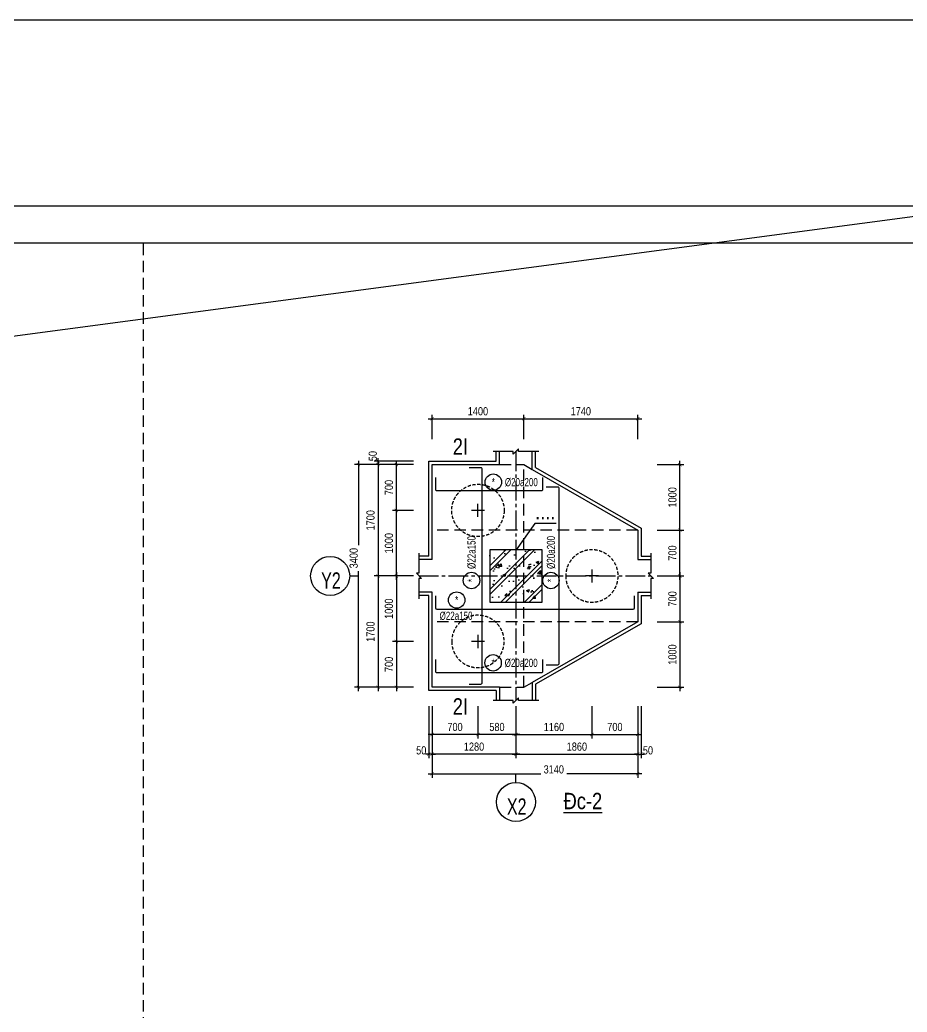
# Model space of a CAD drawing. Extents: x 71 to 2424299, y -14 to 1061502.
# Drawn here: x 1246247 to 1253018, y 495226 to 502800 of the extents above; entities that cross this region are included whole.
import ezdxf
from ezdxf.enums import TextEntityAlignment as Align

# ---------------------------------------------------------------- set-up
doc = ezdxf.new("R2010")
doc.units = 0
doc.header["$LTSCALE"] = 1000
doc.header["$MEASUREMENT"] = 0
doc.header["$PDMODE"] = 3
doc.linetypes.add('CENTER2', pattern=[1.125, 0.75, -0.125, 0.125, -0.125])
doc.linetypes.add('HIDDEN', pattern=[0.375, 0.25, -0.125])
doc.layers.get('0').update_dxf_attribs({"linetype": 'CONTINUOUS'})
doc.layers.get('Defpoints').update_dxf_attribs({"linetype": 'CONTINUOUS'})
for name, color, linetype in [('CDC.01.AXIS', 160, 'CENTER2'), ('CDC.02.DIM', 1, 'CONTINUOUS'), ('CDC.03.BORDER', 3, 'CONTINUOUS'), ('CDC.04.HIDDEN', 8, 'HIDDEN'), ('CDC.05.STEEL', 4, 'CONTINUOUS'), ('CDC.06.TEXT', 2, 'CONTINUOUS'), ('CDC.09.COLUMN', 4, 'CONTINUOUS'), ('CDC.10.HATCH', 9, 'CONTINUOUS'), ('CDC.11.NOTE', 8, 'CONTINUOUS'), ('CDC.12.PILE', 7, 'CONTINUOUS'), ('CDC.14.STEELNUM', 9, 'CONTINUOUS'), ('KCS_CHI', 1, 'CONTINUOUS')]:
    doc.layers.add(name, color=color, linetype=linetype)
doc.styles.add('ARIAL', font='arial.ttf', dxfattribs={"width": 0.8})
doc.dimstyles.new('50', dxfattribs={"dimscale": 25, "dimtxt": 2.5, "dimasz": 1, "dimexe": 1.2, "dimexo": 0, "dimgap": 1, "dimtad": 1, "dimdec": 0, "dimlfac": 2, "dimdsep": 46, "dimtxsty": 'ARIAL', "dimblk": 'ARCHTICK', "dimcen": 1, "dimdle": 1.2, "dimclrd": 1, "dimclre": 1, "dimclrt": 2, "dimadec": 0, "dimazin": 0, "dimtfac": 0.00072, "dimtdec": 0, "dimtix": 1, "dimtmove": 2, "dimatfit": 3, "dimfxl": 1, "dimtolj": 1, "dimarcsym": 0})

# ---------------------------------------------------------------- blocks, each defined once
blk = doc.blocks.new('_ArchTick')
at = {"color": 0, "linetype": 'ByBlock', "const_width": 0.15}
blk.add_lwpolyline([(-0.5, -0.5), (0.5, 0.5)], dxfattribs=at)
blk = doc.blocks.new('*D1491')
at = {"layer": 'CDC.02.DIM', "color": 1, "lineweight": -2, "transparency": 16777216}
for p, q in [((1249392.7, 497560), (1249392.7, 497165)), ((1250032.7, 497560), (1250032.7, 497165)), ((1250062.7, 497195), (1249362.7, 497195))]:
    blk.add_line(p, q, dxfattribs=at)
at = {"layer": 'Defpoints', "color": 0, "transparency": 16777216}
for p in [(1249392.7, 497560), (1250032.7, 497560), (1249392.7, 497195)]:
    blk.add_point(p, dxfattribs=at)
at = {"layer": 'CDC.02.DIM', "color": 1, "lineweight": -2, "transparency": 16777216, "xscale": 25, "yscale": 25, "zscale": 25, "rotation": 180}
blk.add_blockref('_ArchTick', (1249392.7, 497195), dxfattribs=at)
at = {"layer": 'CDC.02.DIM', "color": 1, "lineweight": -2, "transparency": 16777216, "xscale": 25, "yscale": 25, "zscale": 25}
blk.add_blockref('_ArchTick', (1250032.7, 497195), dxfattribs=at)
at = {"layer": 'CDC.02.DIM', "color": 2, "transparency": 16777216, "insert": (1249712.7, 497251.9), "char_height": 62.5, "attachment_point": 5, "style": 'ARIAL'}
blk.add_mtext('\\A1;1280', dxfattribs=at)
blk = doc.blocks.new('*D1492')
at = {"layer": 'CDC.02.DIM', "color": 1, "lineweight": -2, "transparency": 16777216}
for p, q in [((1250032.7, 497560), (1250032.7, 497165)), ((1250962.7, 497560), (1250962.7, 497165)), ((1250002.7, 497195), (1250992.7, 497195))]:
    blk.add_line(p, q, dxfattribs=at)
at = {"layer": 'Defpoints', "color": 0, "transparency": 16777216}
for p in [(1250032.7, 497560), (1250962.7, 497560), (1250962.7, 497195)]:
    blk.add_point(p, dxfattribs=at)
at = {"layer": 'CDC.02.DIM', "color": 1, "lineweight": -2, "transparency": 16777216, "xscale": 25, "yscale": 25, "zscale": 25, "rotation": 180}
blk.add_blockref('_ArchTick', (1250032.7, 497195), dxfattribs=at)
at = {"layer": 'CDC.02.DIM', "color": 1, "lineweight": -2, "transparency": 16777216, "xscale": 25, "yscale": 25, "zscale": 25}
blk.add_blockref('_ArchTick', (1250962.7, 497195), dxfattribs=at)
at = {"layer": 'CDC.02.DIM', "color": 2, "transparency": 16777216, "insert": (1250497.7, 497251.9), "char_height": 62.5, "attachment_point": 5, "style": 'ARIAL'}
blk.add_mtext('\\A1;1860', dxfattribs=at)
blk = doc.blocks.new('*D1493')
at = {"layer": 'CDC.02.DIM', "color": 1, "lineweight": -2, "transparency": 16777216}
for p, q in [((1249392.7, 497560), (1249392.7, 497015)), ((1250962.7, 497560), (1250962.7, 497015)), ((1249362.7, 497045), (1250222, 497045)), ((1250992.7, 497045), (1250421.1, 497045))]:
    blk.add_line(p, q, dxfattribs=at)
at = {"layer": 'Defpoints', "color": 0, "transparency": 16777216}
for p in [(1249392.7, 497560), (1250962.7, 497560), (1250962.7, 497045)]:
    blk.add_point(p, dxfattribs=at)
at = {"layer": 'CDC.02.DIM', "color": 1, "lineweight": -2, "transparency": 16777216, "xscale": 25, "yscale": 25, "zscale": 25, "rotation": 180}
blk.add_blockref('_ArchTick', (1249392.7, 497045), dxfattribs=at)
at = {"layer": 'CDC.02.DIM', "color": 1, "lineweight": -2, "transparency": 16777216, "xscale": 25, "yscale": 25, "zscale": 25}
blk.add_blockref('_ArchTick', (1250962.7, 497045), dxfattribs=at)
at = {"layer": 'CDC.02.DIM', "color": 2, "transparency": 16777216, "insert": (1250321.5, 497078.2), "char_height": 62.5, "attachment_point": 5, "style": 'ARIAL'}
blk.add_mtext('\\A1;3140', dxfattribs=at)
blk = doc.blocks.new('*D1494')
at = {"layer": 'CDC.02.DIM', "color": 1, "lineweight": -2, "transparency": 16777216}
for p, q in [((1249742.7, 497560), (1249742.7, 497315)), ((1250032.7, 497560), (1250032.7, 497315)), ((1250062.7, 497345), (1249712.7, 497345))]:
    blk.add_line(p, q, dxfattribs=at)
at = {"layer": 'Defpoints', "color": 0, "transparency": 16777216}
for p in [(1249742.7, 497560), (1250032.7, 497560), (1249742.7, 497345)]:
    blk.add_point(p, dxfattribs=at)
at = {"layer": 'CDC.02.DIM', "color": 1, "lineweight": -2, "transparency": 16777216, "xscale": 25, "yscale": 25, "zscale": 25, "rotation": 180}
blk.add_blockref('_ArchTick', (1249742.7, 497345), dxfattribs=at)
at = {"layer": 'CDC.02.DIM', "color": 1, "lineweight": -2, "transparency": 16777216, "xscale": 25, "yscale": 25, "zscale": 25}
blk.add_blockref('_ArchTick', (1250032.7, 497345), dxfattribs=at)
at = {"layer": 'CDC.02.DIM', "color": 2, "transparency": 16777216, "insert": (1249887.7, 497401.9), "char_height": 62.5, "attachment_point": 5, "style": 'ARIAL'}
blk.add_mtext('\\A1;580', dxfattribs=at)
blk = doc.blocks.new('*D1495')
at = {"layer": 'CDC.02.DIM', "color": 1, "lineweight": -2, "transparency": 16777216}
for p, q in [((1250032.7, 497560), (1250032.7, 497315)), ((1250612.7, 497560), (1250612.7, 497315)), ((1250002.7, 497345), (1250642.7, 497345))]:
    blk.add_line(p, q, dxfattribs=at)
at = {"layer": 'Defpoints', "color": 0, "transparency": 16777216}
for p in [(1250032.7, 497560), (1250612.7, 497560), (1250612.7, 497345)]:
    blk.add_point(p, dxfattribs=at)
at = {"layer": 'CDC.02.DIM', "color": 1, "lineweight": -2, "transparency": 16777216, "xscale": 25, "yscale": 25, "zscale": 25, "rotation": 180}
blk.add_blockref('_ArchTick', (1250032.7, 497345), dxfattribs=at)
at = {"layer": 'CDC.02.DIM', "color": 1, "lineweight": -2, "transparency": 16777216, "xscale": 25, "yscale": 25, "zscale": 25}
blk.add_blockref('_ArchTick', (1250612.7, 497345), dxfattribs=at)
at = {"layer": 'CDC.02.DIM', "color": 2, "transparency": 16777216, "insert": (1250322.7, 497401.9), "char_height": 62.5, "attachment_point": 5, "style": 'ARIAL'}
blk.add_mtext('\\A1;1160', dxfattribs=at)
blk = doc.blocks.new('*D1496')
at = {"layer": 'CDC.02.DIM', "color": 1, "lineweight": -2, "transparency": 16777216}
for p, q in [((1249367.7, 497560), (1249367.7, 497165)), ((1249392.7, 497560), (1249392.7, 497165)), ((1249367.7, 497195), (1249342.7, 497195)), ((1249392.7, 497195), (1249367.7, 497195)), ((1249392.7, 497195), (1249417.7, 497195))]:
    blk.add_line(p, q, dxfattribs=at)
at = {"layer": 'Defpoints', "color": 0, "transparency": 16777216}
for p in [(1249367.7, 497560), (1249392.7, 497560), (1249367.7, 497195)]:
    blk.add_point(p, dxfattribs=at)
at = {"layer": 'CDC.02.DIM', "color": 1, "lineweight": -2, "transparency": 16777216, "xscale": 25, "yscale": 25, "zscale": 25}
blk.add_blockref('_ArchTick', (1249367.7, 497195), dxfattribs=at)
at = {"layer": 'CDC.02.DIM', "color": 1, "lineweight": -2, "transparency": 16777216, "xscale": 25, "yscale": 25, "zscale": 25, "rotation": 180}
blk.add_blockref('_ArchTick', (1249392.7, 497195), dxfattribs=at)
at = {"layer": 'CDC.02.DIM', "color": 2, "transparency": 16777216, "insert": (1249310, 497223.5), "char_height": 62.5, "attachment_point": 5, "style": 'ARIAL'}
blk.add_mtext('\\A1;50', dxfattribs=at)
blk = doc.blocks.new('*D1497')
at = {"layer": 'CDC.02.DIM', "color": 1, "lineweight": -2, "transparency": 16777216}
for p, q in [((1250962.7, 497560), (1250962.7, 497165)), ((1250987.7, 497560), (1250987.7, 497165)), ((1250962.7, 497195), (1250937.7, 497195)), ((1250962.7, 497195), (1250987.7, 497195)), ((1250987.7, 497195), (1251012.7, 497195))]:
    blk.add_line(p, q, dxfattribs=at)
at = {"layer": 'Defpoints', "color": 0, "transparency": 16777216}
for p in [(1250962.7, 497560), (1250987.7, 497560), (1250987.7, 497195)]:
    blk.add_point(p, dxfattribs=at)
at = {"layer": 'CDC.02.DIM', "color": 1, "lineweight": -2, "transparency": 16777216, "xscale": 25, "yscale": 25, "zscale": 25}
blk.add_blockref('_ArchTick', (1250962.7, 497195), dxfattribs=at)
at = {"layer": 'CDC.02.DIM', "color": 1, "lineweight": -2, "transparency": 16777216, "xscale": 25, "yscale": 25, "zscale": 25, "rotation": 180}
blk.add_blockref('_ArchTick', (1250987.7, 497195), dxfattribs=at)
at = {"layer": 'CDC.02.DIM', "color": 2, "transparency": 16777216, "insert": (1251040, 497223.5), "char_height": 62.5, "attachment_point": 5, "style": 'ARIAL'}
blk.add_mtext('\\A1;50', dxfattribs=at)
blk = doc.blocks.new('*D1498')
at = {"layer": 'CDC.02.DIM', "color": 1, "lineweight": -2, "transparency": 16777216}
for p, q in [((1249250, 499405.1), (1248950, 499405.1)), ((1248980, 499435.1), (1248980, 498525.1)), ((1249250, 498555.1), (1248950, 498555.1))]:
    blk.add_line(p, q, dxfattribs=at)
at = {"layer": 'Defpoints', "color": 0, "transparency": 16777216}
for p in [(1249250, 499405.1), (1248980, 498555.1), (1249250, 498555.1)]:
    blk.add_point(p, dxfattribs=at)
at = {"layer": 'CDC.02.DIM', "color": 1, "lineweight": -2, "transparency": 16777216, "xscale": 25, "yscale": 25, "zscale": 25}
for p, rotation in [((1248980, 499405.1), 90), ((1248980, 498555.1), 270)]:
    blk.add_blockref('_ArchTick', p, dxfattribs=dict(at, rotation=rotation))
at = {"layer": 'CDC.02.DIM', "color": 2, "transparency": 16777216, "insert": (1248923.1, 498980.1), "char_height": 62.5, "attachment_point": 5, "rotation": 90, "style": 'ARIAL'}
blk.add_mtext('\\A1;1700', dxfattribs=at)
blk = doc.blocks.new('*D1499')
at = {"layer": 'CDC.02.DIM', "color": 1, "lineweight": -2, "transparency": 16777216}
for p, q in [((1249250, 498555.1), (1248950, 498555.1)), ((1248980, 498585.1), (1248980, 497675.1)), ((1249250, 497705.1), (1248950, 497705.1))]:
    blk.add_line(p, q, dxfattribs=at)
at = {"layer": 'Defpoints', "color": 0, "transparency": 16777216}
for p in [(1249250, 498555.1), (1248980, 497705.1), (1249250, 497705.1)]:
    blk.add_point(p, dxfattribs=at)
at = {"layer": 'CDC.02.DIM', "color": 1, "lineweight": -2, "transparency": 16777216, "xscale": 25, "yscale": 25, "zscale": 25}
for p, rotation in [((1248980, 498555.1), 90), ((1248980, 497705.1), 270)]:
    blk.add_blockref('_ArchTick', p, dxfattribs=dict(at, rotation=rotation))
at = {"layer": 'CDC.02.DIM', "color": 2, "transparency": 16777216, "insert": (1248923.1, 498130.1), "char_height": 62.5, "attachment_point": 5, "rotation": 90, "style": 'ARIAL'}
blk.add_mtext('\\A1;1700', dxfattribs=at)
blk = doc.blocks.new('*D1500')
at = {"layer": 'CDC.02.DIM', "color": 1, "lineweight": -2, "transparency": 16777216}
for p, q in [((1249250, 499405.1), (1248800, 499405.1)), ((1248830, 499435.1), (1248830, 498790.4)), ((1248830, 497675.1), (1248830, 498591.3)), ((1249250, 497705.1), (1248800, 497705.1))]:
    blk.add_line(p, q, dxfattribs=at)
at = {"layer": 'Defpoints', "color": 0, "transparency": 16777216}
for p in [(1249250, 499405.1), (1248830, 497705.1), (1249250, 497705.1)]:
    blk.add_point(p, dxfattribs=at)
at = {"layer": 'CDC.02.DIM', "color": 1, "lineweight": -2, "transparency": 16777216, "xscale": 25, "yscale": 25, "zscale": 25}
for p, rotation in [((1248830, 499405.1), 90), ((1248830, 497705.1), 270)]:
    blk.add_blockref('_ArchTick', p, dxfattribs=dict(at, rotation=rotation))
at = {"layer": 'CDC.02.DIM', "color": 2, "transparency": 16777216, "insert": (1248794.6, 498690.9), "char_height": 62.5, "attachment_point": 5, "rotation": 90, "style": 'ARIAL'}
blk.add_mtext('\\A1;3400', dxfattribs=at)
blk = doc.blocks.new('*D1501')
at = {"layer": 'CDC.02.DIM', "color": 1, "lineweight": -2, "transparency": 16777216}
for p, q in [((1249250, 499430.1), (1248950, 499430.1)), ((1249250, 499405.1), (1248950, 499405.1)), ((1248980, 499430.1), (1248980, 499455.1)), ((1248980, 499405.1), (1248980, 499430.1)), ((1248980, 499405.1), (1248980, 499380.1))]:
    blk.add_line(p, q, dxfattribs=at)
at = {"layer": 'Defpoints', "color": 0, "transparency": 16777216}
for p in [(1248980, 499430.1), (1249250, 499430.1), (1249250, 499405.1)]:
    blk.add_point(p, dxfattribs=at)
at = {"layer": 'CDC.02.DIM', "color": 1, "lineweight": -2, "transparency": 16777216, "xscale": 25, "yscale": 25, "zscale": 25}
for p, rotation in [((1248980, 499430.1), 270), ((1248980, 499405.1), 90)]:
    blk.add_blockref('_ArchTick', p, dxfattribs=dict(at, rotation=rotation))
at = {"layer": 'CDC.02.DIM', "color": 2, "transparency": 16777216, "insert": (1248940, 499470), "char_height": 62.5, "attachment_point": 5, "rotation": 90, "style": 'ARIAL'}
blk.add_mtext('\\A1;50', dxfattribs=at)
blk = doc.blocks.new('*D1502')
at = {"layer": 'CDC.02.DIM', "color": 1, "lineweight": -2, "transparency": 16777216}
for p, q in [((1249120.2, 498525.1), (1249120.2, 499085.1)), ((1249250, 499055.1), (1249090.2, 499055.1)), ((1249250, 498555.1), (1249090.2, 498555.1))]:
    blk.add_line(p, q, dxfattribs=at)
at = {"layer": 'Defpoints', "color": 0, "transparency": 16777216}
for p in [(1249120.2, 499055.1), (1249250, 499055.1), (1249250, 498555.1)]:
    blk.add_point(p, dxfattribs=at)
at = {"layer": 'CDC.02.DIM', "color": 1, "lineweight": -2, "transparency": 16777216, "xscale": 25, "yscale": 25, "zscale": 25}
for p, rotation in [((1249120.2, 499055.1), 90), ((1249120.2, 498555.1), 270)]:
    blk.add_blockref('_ArchTick', p, dxfattribs=dict(at, rotation=rotation))
at = {"layer": 'CDC.02.DIM', "color": 2, "transparency": 16777216, "insert": (1249063.3, 498805.1), "char_height": 62.5, "attachment_point": 5, "rotation": 90, "style": 'ARIAL'}
blk.add_mtext('\\A1;1000', dxfattribs=at)
blk = doc.blocks.new('*D1503')
at = {"layer": 'CDC.02.DIM', "color": 1, "lineweight": -2, "transparency": 16777216}
for p, q in [((1249250, 498555.1), (1249090.2, 498555.1)), ((1249120.2, 498585.1), (1249120.2, 498025.1)), ((1249250, 498055.1), (1249090.2, 498055.1))]:
    blk.add_line(p, q, dxfattribs=at)
at = {"layer": 'Defpoints', "color": 0, "transparency": 16777216}
for p in [(1249250, 498555.1), (1249120.2, 498055.1), (1249250, 498055.1)]:
    blk.add_point(p, dxfattribs=at)
at = {"layer": 'CDC.02.DIM', "color": 1, "lineweight": -2, "transparency": 16777216, "xscale": 25, "yscale": 25, "zscale": 25}
for p, rotation in [((1249120.2, 498555.1), 90), ((1249120.2, 498055.1), 270)]:
    blk.add_blockref('_ArchTick', p, dxfattribs=dict(at, rotation=rotation))
at = {"layer": 'CDC.02.DIM', "color": 2, "transparency": 16777216, "insert": (1249063.3, 498305.1), "char_height": 62.5, "attachment_point": 5, "rotation": 90, "style": 'ARIAL'}
blk.add_mtext('\\A1;1000', dxfattribs=at)
blk = doc.blocks.new('*D1504')
at = {"layer": 'CDC.02.DIM', "color": 1, "lineweight": -2, "transparency": 16777216}
for p, q in [((1249392.7, 499600), (1249392.7, 499785.1)), ((1250092.7, 499600), (1250092.7, 499785.1)), ((1249362.7, 499755.1), (1250122.7, 499755.1))]:
    blk.add_line(p, q, dxfattribs=at)
at = {"layer": 'Defpoints', "color": 0, "transparency": 16777216}
for p in [(1250092.7, 499755.1), (1249392.7, 499600), (1250092.7, 499600)]:
    blk.add_point(p, dxfattribs=at)
at = {"layer": 'CDC.02.DIM', "color": 1, "lineweight": -2, "transparency": 16777216, "xscale": 25, "yscale": 25, "zscale": 25, "rotation": 180}
blk.add_blockref('_ArchTick', (1249392.7, 499755.1), dxfattribs=at)
at = {"layer": 'CDC.02.DIM', "color": 1, "lineweight": -2, "transparency": 16777216, "xscale": 25, "yscale": 25, "zscale": 25}
blk.add_blockref('_ArchTick', (1250092.7, 499755.1), dxfattribs=at)
at = {"layer": 'CDC.02.DIM', "color": 2, "transparency": 16777216, "insert": (1249742.7, 499812), "char_height": 62.5, "attachment_point": 5, "style": 'ARIAL'}
blk.add_mtext('\\A1;1400', dxfattribs=at)
blk = doc.blocks.new('*D1505')
at = {"layer": 'CDC.02.DIM', "color": 1, "lineweight": -2, "transparency": 16777216}
for p, q in [((1250092.7, 499600), (1250092.7, 499785.1)), ((1250962.7, 499600), (1250962.7, 499785.1)), ((1250062.7, 499755.1), (1250992.7, 499755.1))]:
    blk.add_line(p, q, dxfattribs=at)
at = {"layer": 'Defpoints', "color": 0, "transparency": 16777216}
for p in [(1250962.7, 499755.1), (1250092.7, 499600), (1250962.7, 499600)]:
    blk.add_point(p, dxfattribs=at)
at = {"layer": 'CDC.02.DIM', "color": 1, "lineweight": -2, "transparency": 16777216, "xscale": 25, "yscale": 25, "zscale": 25, "rotation": 180}
blk.add_blockref('_ArchTick', (1250092.7, 499755.1), dxfattribs=at)
at = {"layer": 'CDC.02.DIM', "color": 1, "lineweight": -2, "transparency": 16777216, "xscale": 25, "yscale": 25, "zscale": 25}
blk.add_blockref('_ArchTick', (1250962.7, 499755.1), dxfattribs=at)
at = {"layer": 'CDC.02.DIM', "color": 2, "transparency": 16777216, "insert": (1250527.7, 499812), "char_height": 62.5, "attachment_point": 5, "style": 'ARIAL'}
blk.add_mtext('\\A1;1740', dxfattribs=at)
blk = doc.blocks.new('*D1506')
at = {"layer": 'CDC.02.DIM', "color": 1, "lineweight": -2, "transparency": 16777216}
for p, q in [((1251284, 498525.1), (1251284, 498935.1)), ((1251110, 498905.1), (1251314, 498905.1)), ((1251110, 498555.1), (1251314, 498555.1))]:
    blk.add_line(p, q, dxfattribs=at)
at = {"layer": 'Defpoints', "color": 0, "transparency": 16777216}
for p in [(1251110, 498905.1), (1251284, 498905.1), (1251110, 498555.1)]:
    blk.add_point(p, dxfattribs=at)
at = {"layer": 'CDC.02.DIM', "color": 1, "lineweight": -2, "transparency": 16777216, "xscale": 25, "yscale": 25, "zscale": 25}
for p, rotation in [((1251284, 498905.1), 90), ((1251284, 498555.1), 270)]:
    blk.add_blockref('_ArchTick', p, dxfattribs=dict(at, rotation=rotation))
at = {"layer": 'CDC.02.DIM', "color": 2, "transparency": 16777216, "insert": (1251227.1, 498730.1), "char_height": 62.5, "attachment_point": 5, "rotation": 90, "style": 'ARIAL'}
blk.add_mtext('\\A1;700', dxfattribs=at)
blk = doc.blocks.new('*D1507')
at = {"layer": 'CDC.02.DIM', "color": 1, "lineweight": -2, "transparency": 16777216}
for p, q in [((1251110, 498555.1), (1251314, 498555.1)), ((1251284, 498585.1), (1251284, 498175.1)), ((1251110, 498205.1), (1251314, 498205.1))]:
    blk.add_line(p, q, dxfattribs=at)
at = {"layer": 'Defpoints', "color": 0, "transparency": 16777216}
for p in [(1251110, 498555.1), (1251110, 498205.1), (1251284, 498205.1)]:
    blk.add_point(p, dxfattribs=at)
at = {"layer": 'CDC.02.DIM', "color": 1, "lineweight": -2, "transparency": 16777216, "xscale": 25, "yscale": 25, "zscale": 25}
for p, rotation in [((1251284, 498555.1), 90), ((1251284, 498205.1), 270)]:
    blk.add_blockref('_ArchTick', p, dxfattribs=dict(at, rotation=rotation))
at = {"layer": 'CDC.02.DIM', "color": 2, "transparency": 16777216, "insert": (1251227.1, 498380.1), "char_height": 62.5, "attachment_point": 5, "rotation": 90, "style": 'ARIAL'}
blk.add_mtext('\\A1;700', dxfattribs=at)
blk = doc.blocks.new('*D1508')
at = {"layer": 'CDC.02.DIM', "color": 1, "lineweight": -2, "transparency": 16777216}
for p, q in [((1251110, 498205.1), (1251314, 498205.1)), ((1251284, 498235.1), (1251284, 497675.1)), ((1251110, 497705.1), (1251314, 497705.1))]:
    blk.add_line(p, q, dxfattribs=at)
at = {"layer": 'Defpoints', "color": 0, "transparency": 16777216}
for p in [(1251110, 498205.1), (1251110, 497705.1), (1251284, 497705.1)]:
    blk.add_point(p, dxfattribs=at)
at = {"layer": 'CDC.02.DIM', "color": 1, "lineweight": -2, "transparency": 16777216, "xscale": 25, "yscale": 25, "zscale": 25}
for p, rotation in [((1251284, 498205.1), 90), ((1251284, 497705.1), 270)]:
    blk.add_blockref('_ArchTick', p, dxfattribs=dict(at, rotation=rotation))
at = {"layer": 'CDC.02.DIM', "color": 2, "transparency": 16777216, "insert": (1251227.1, 497955.1), "char_height": 62.5, "attachment_point": 5, "rotation": 90, "style": 'ARIAL'}
blk.add_mtext('\\A1;1000', dxfattribs=at)
blk = doc.blocks.new('*D1509')
at = {"layer": 'CDC.02.DIM', "color": 1, "lineweight": -2, "transparency": 16777216}
for p, q in [((1251110, 499405.1), (1251314, 499405.1)), ((1251284, 498875.1), (1251284, 499435.1)), ((1251110, 498905.1), (1251314, 498905.1))]:
    blk.add_line(p, q, dxfattribs=at)
at = {"layer": 'Defpoints', "color": 0, "transparency": 16777216}
for p in [(1251110, 499405.1), (1251284, 499405.1), (1251110, 498905.1)]:
    blk.add_point(p, dxfattribs=at)
at = {"layer": 'CDC.02.DIM', "color": 1, "lineweight": -2, "transparency": 16777216, "xscale": 25, "yscale": 25, "zscale": 25}
for p, rotation in [((1251284, 499405.1), 90), ((1251284, 498905.1), 270)]:
    blk.add_blockref('_ArchTick', p, dxfattribs=dict(at, rotation=rotation))
at = {"layer": 'CDC.02.DIM', "color": 2, "transparency": 16777216, "insert": (1251227.1, 499155.1), "char_height": 62.5, "attachment_point": 5, "rotation": 90, "style": 'ARIAL'}
blk.add_mtext('\\A1;1000', dxfattribs=at)
blk = doc.blocks.new('D800')
at = {"layer": 'CDC.01.AXIS'}
for p, q in [((100, 0), (-100, 0)), ((0, -100), (0, 100))]:
    blk.add_line(p, q, dxfattribs=at)
at = {"layer": 'CDC.04.HIDDEN', "ltscale": 0.2}
blk.add_circle((0, 0), 400, dxfattribs=at)
blk = doc.blocks.new('*D1793')
at = {"layer": 'CDC.02.DIM', "color": 1, "lineweight": -2, "transparency": 16777216}
for p, q in [((1249250, 498055.1), (1249090.2, 498055.1)), ((1249120.2, 498085.1), (1249120.2, 497675.1)), ((1249250, 497705.1), (1249090.2, 497705.1))]:
    blk.add_line(p, q, dxfattribs=at)
at = {"layer": 'Defpoints', "color": 0, "transparency": 16777216}
for p in [(1249250, 498055.1), (1249120.2, 497705.1), (1249250, 497705.1)]:
    blk.add_point(p, dxfattribs=at)
at = {"layer": 'CDC.02.DIM', "color": 1, "lineweight": -2, "transparency": 16777216, "xscale": 25, "yscale": 25, "zscale": 25}
for p, rotation in [((1249120.2, 498055.1), 90), ((1249120.2, 497705.1), 270)]:
    blk.add_blockref('_ArchTick', p, dxfattribs=dict(at, rotation=rotation))
at = {"layer": 'CDC.02.DIM', "color": 2, "transparency": 16777216, "insert": (1249063.3, 497880.1), "char_height": 62.5, "attachment_point": 5, "rotation": 90, "style": 'ARIAL'}
blk.add_mtext('\\A1;700', dxfattribs=at)
blk = doc.blocks.new('*D1794')
at = {"layer": 'CDC.02.DIM', "color": 1, "lineweight": -2, "transparency": 16777216}
for p, q in [((1249250, 499405.1), (1249090.2, 499405.1)), ((1249120.2, 499025.1), (1249120.2, 499435.1)), ((1249250, 499055.1), (1249090.2, 499055.1))]:
    blk.add_line(p, q, dxfattribs=at)
at = {"layer": 'Defpoints', "color": 0, "transparency": 16777216}
for p in [(1249120.2, 499405.1), (1249250, 499405.1), (1249250, 499055.1)]:
    blk.add_point(p, dxfattribs=at)
at = {"layer": 'CDC.02.DIM', "color": 1, "lineweight": -2, "transparency": 16777216, "xscale": 25, "yscale": 25, "zscale": 25}
for p, rotation in [((1249120.2, 499405.1), 90), ((1249120.2, 499055.1), 270)]:
    blk.add_blockref('_ArchTick', p, dxfattribs=dict(at, rotation=rotation))
at = {"layer": 'CDC.02.DIM', "color": 2, "transparency": 16777216, "insert": (1249063.3, 499230.1), "char_height": 62.5, "attachment_point": 5, "rotation": 90, "style": 'ARIAL'}
blk.add_mtext('\\A1;700', dxfattribs=at)
blk = doc.blocks.new('*D1795')
at = {"layer": 'CDC.02.DIM', "color": 1, "lineweight": -2, "transparency": 16777216}
for p, q in [((1249392.7, 497560), (1249392.7, 497315)), ((1249742.7, 497560), (1249742.7, 497315)), ((1249772.7, 497345), (1249362.7, 497345))]:
    blk.add_line(p, q, dxfattribs=at)
at = {"layer": 'Defpoints', "color": 0, "transparency": 16777216}
for p in [(1249392.7, 497560), (1249742.7, 497560), (1249392.7, 497345)]:
    blk.add_point(p, dxfattribs=at)
at = {"layer": 'CDC.02.DIM', "color": 1, "lineweight": -2, "transparency": 16777216, "xscale": 25, "yscale": 25, "zscale": 25, "rotation": 180}
blk.add_blockref('_ArchTick', (1249392.7, 497345), dxfattribs=at)
at = {"layer": 'CDC.02.DIM', "color": 1, "lineweight": -2, "transparency": 16777216, "xscale": 25, "yscale": 25, "zscale": 25}
blk.add_blockref('_ArchTick', (1249742.7, 497345), dxfattribs=at)
at = {"layer": 'CDC.02.DIM', "color": 2, "transparency": 16777216, "insert": (1249567.7, 497401.9), "char_height": 62.5, "attachment_point": 5, "style": 'ARIAL'}
blk.add_mtext('\\A1;700', dxfattribs=at)
blk = doc.blocks.new('*D1796')
at = {"layer": 'CDC.02.DIM', "color": 1, "lineweight": -2, "transparency": 16777216}
for p, q in [((1250612.7, 497560), (1250612.7, 497315)), ((1250962.7, 497560), (1250962.7, 497315)), ((1250582.7, 497345), (1250992.7, 497345))]:
    blk.add_line(p, q, dxfattribs=at)
at = {"layer": 'Defpoints', "color": 0, "transparency": 16777216}
for p in [(1250612.7, 497560), (1250962.7, 497560), (1250962.7, 497345)]:
    blk.add_point(p, dxfattribs=at)
at = {"layer": 'CDC.02.DIM', "color": 1, "lineweight": -2, "transparency": 16777216, "xscale": 25, "yscale": 25, "zscale": 25, "rotation": 180}
blk.add_blockref('_ArchTick', (1250612.7, 497345), dxfattribs=at)
at = {"layer": 'CDC.02.DIM', "color": 1, "lineweight": -2, "transparency": 16777216, "xscale": 25, "yscale": 25, "zscale": 25}
blk.add_blockref('_ArchTick', (1250962.7, 497345), dxfattribs=at)
at = {"layer": 'CDC.02.DIM', "color": 2, "transparency": 16777216, "insert": (1250787.7, 497401.9), "char_height": 62.5, "attachment_point": 5, "style": 'ARIAL'}
blk.add_mtext('\\A1;700', dxfattribs=at)
blk = doc.blocks.new('34')
at = {"color": 4, "elevation": 0}
blk.add_lwpolyline([(1087304.3, 521742.8), (1107165, 521742.8), (1107165, 536023), (1087304.3, 536023)], close=True, dxfattribs=at)
at = {"layer": 'Defpoints', "elevation": 0}
blk.add_lwpolyline([(1086424.2, 521457.2), (1086424.2, 536307.2), (1107449.2, 536307.2), (1107449.2, 521457.2), (1086424.2, 521457.2)], close=True, dxfattribs=at)

msp = doc.modelspace()

# ---------------------------------------------------------------- hatches: boundary and pattern name
at = {"layer": 'CDC.10.HATCH'}
h = msp.add_hatch(dxfattribs=at)
h.set_pattern_fill('CHAU-01', color=256, scale=30, style=0, pattern_type=2)
h.set_pattern_definition([(50, (0, -18990), (215.178055, -18.82564), [22.5, -247.5]), (355, (0, -18990), (-41.6254, 225.65764), [18, -198]), (100.4514, (17.93, -18991.57), (173.552815, 206.831863), [19.122057, -210.342634]), (46.1842, (0, -18930), (320.172315, -49.655704), [33.75, -371.25]), (96.6356, (26.68, -18934.14), (280.39881, 292.23536), [28.68309, -315.5139]), (351.1842, (0, -18930), (280.39858, 292.23558), [27, -297]), (21, (30, -18945), (179.072116, -120.785667), [22.5, -247.5]), (326, (30, -18945), (72.9946, 217.545014), [18, -198]), (71.4514, (44.92, -18955.07), (252.06679, 96.75915), [19.122057, -210.342634]), (37.5, (0, -18990), (3.6479566, 99.868156), [0, -195.6, 0, -201, 0, -198.75]), (7.5, (0, -18990), (78.920861, 118.3235136), [0, -114.6, 0, -191.1, 0, -75.75]), (327.5, (-66.9, -18990), (160.146731, -6.7664615), [0, -75, 0, -234, 0, -310.5]), (317.5, (-96.9, -18990), (174.955851, 30.031495), [0, -97.5, 0, -155.4, 0, -220.5]), (45, (0, -18990), (-90.156115, 90.156115), []), (45, (0, -18953.25), (-90.156115, 90.156115), [])])
h.paths.add_polyline_path([(1250232.99, 498755.13), (1249832.99, 498755.13), (1249832.99, 498355.13), (1250232.99, 498355.13)])

# ---------------------------------------------------------------- linework, layer by layer
at = {"layer": 'CDC.01.AXIS', "ltscale": 0.2}
for p, q in [((1250032.73, 499505.13), (1250032.73, 497605.13)), ((1249292.73, 498555.13), (1251062.73, 498555.13))]:
    msp.add_line(p, q, dxfattribs=at)
at = {"layer": 'CDC.03.BORDER'}
for p, q in [((1249907.73, 499405.13), (1249907.73, 499505.13)), ((1250157.73, 499367.78), (1250157.73, 499505.13)), ((1249392.73, 498680.13), (1249292.73, 498680.13)), ((1250962.73, 498680.13), (1251062.73, 498680.13)), ((1249392.73, 498430.13), (1249292.73, 498430.13)), ((1250962.73, 498430.13), (1251062.73, 498430.13)), ((1250157.73, 497742.49), (1250157.73, 497605.13)), ((1249907.73, 497705.13), (1249907.73, 497605.13))]:
    msp.add_line(p, q, dxfattribs=at)
for points in [[(1249392.73, 499405.13), (1249907.73, 499405.13)], [(1249392.73, 498680.13), (1249392.73, 499405.13)], [(1250157.73, 499367.78), (1250962.73, 498905.13), (1250962.73, 498680.13)], [(1249907.73, 497705.13), (1249392.73, 497705.13), (1249392.73, 498430.13)], [(1250962.73, 498430.13), (1250962.73, 498205.13), (1250157.73, 497742.49)]]:
    msp.add_lwpolyline(points, dxfattribs=at)
at = {"layer": 'CDC.04.HIDDEN', "ltscale": 0.35}
for p, q in [((1247187.87, 501092.5), (1247187.87, 486817.5)), ((1249907.73, 499405.13), (1250092.73, 499405.13)), ((1250092.73, 499405.13), (1250157.73, 499367.78)), ((1250962.73, 498905.13), (1249392.73, 498905.13)), ((1250962.73, 498205.13), (1249392.73, 498205.13)), ((1250092.73, 497705.13), (1250157.73, 497742.49)), ((1249907.73, 497705.13), (1250092.73, 497705.13))]:
    msp.add_line(p, q, dxfattribs=at)
msp.add_lwpolyline([(1250092.73, 497705.13), (1250092.73, 499405.13)], dxfattribs=at)
at = {"layer": 'CDC.05.STEEL'}
for points in [[(1249675.95, 497730.13), (1249765.95, 497730.13, 0.4142136), (1249775.95, 497740.13), (1249775.95, 499370.13, 0.4142136), (1249765.95, 499380.13), (1249675.95, 499380.13)], [(1249417.73, 499306.84), (1249417.73, 499216.84, 0.4142136), (1249427.73, 499206.84), (1250228.68, 499206.84, 0.4142136), (1250238.68, 499216.84), (1250238.68, 499306.84)], [(1250263.02, 497877.81), (1250353.02, 497877.81, 0.4142136), (1250363.02, 497887.81), (1250363.02, 499222.46, 0.4142136), (1250353.02, 499232.46), (1250263.02, 499232.46)], [(1249417.73, 498402.26), (1249417.73, 498312.26, 0.4142136), (1249427.73, 498302.26), (1250927.73, 498302.26, 0.4142136), (1250937.73, 498312.26), (1250937.73, 498402.26)], [(1249417.73, 497917.84), (1249417.73, 497827.84, 0.4142136), (1249427.73, 497817.84), (1250228.68, 497817.84, 0.4142136), (1250238.68, 497827.84), (1250238.68, 497917.84)]]:
    msp.add_lwpolyline(points, format="xyb", dxfattribs=at)
at = {"layer": 'CDC.09.COLUMN'}
msp.add_lwpolyline([(1249832.99, 498355.13), (1250232.99, 498355.13), (1250232.99, 498755.13), (1249832.99, 498755.13)], close=True, dxfattribs=at)
at = {"layer": 'CDC.11.NOTE'}
for p, q in [((1249882.73, 499430.13), (1249882.73, 499505.13)), ((1250182.73, 499382.24), (1250182.73, 499505.13)), ((1249367.73, 498705.13), (1249292.73, 498705.13)), ((1250987.73, 498705.13), (1251062.73, 498705.13)), ((1248764.07, 498555.13), (1248830, 498555.13)), ((1249367.73, 498405.13), (1249292.73, 498405.13)), ((1250987.73, 498405.13), (1251062.73, 498405.13)), ((1250182.73, 497728.02), (1250182.73, 497605.13)), ((1249882.73, 497680.13), (1249882.73, 497605.13)), ((1250032.73, 496979.07), (1250032.73, 497045))]:
    msp.add_line(p, q, dxfattribs=at)
for points in [[(1250207.73, 499505.13), (1250052.73, 499505.13), (1250052.73, 499525.13), (1250012.73, 499485.13), (1250012.73, 499505.13), (1249857.73, 499505.13)], [(1249367.73, 498705.13), (1249367.73, 499430.13), (1249882.73, 499430.13)], [(1250182.73, 499382.24), (1250987.73, 498919.6), (1250987.73, 498705.13)], [(1249292.73, 498730.13), (1249292.73, 498575.13), (1249272.73, 498575.13), (1249312.73, 498535.13), (1249292.73, 498535.13), (1249292.73, 498380.13)], [(1251062.73, 498730.13), (1251062.73, 498575.13), (1251042.73, 498575.13), (1251082.73, 498535.13), (1251062.73, 498535.13), (1251062.73, 498380.13)], [(1249882.73, 497680.13), (1249367.73, 497680.13), (1249367.73, 498405.13)], [(1250987.73, 498405.13), (1250987.73, 498190.67), (1250182.73, 497728.02)], [(1250207.73, 497605.13), (1250052.73, 497605.13), (1250052.73, 497625.13), (1250012.73, 497585.13), (1250012.73, 497605.13), (1249857.73, 497605.13)]]:
    msp.add_lwpolyline(points, dxfattribs=at)
for centre in [(1248614.93, 498555.13), (1250032.73, 496829.93)]:
    msp.add_circle(centre, 149.14, dxfattribs=at)
at = {"layer": 'CDC.14.STEELNUM'}
for centre in [(1249860, 499271.25), (1249693.45, 498520.44), (1250300, 498520.44), (1249580.18, 498371.25), (1249858.53, 497892.07)]:
    msp.add_circle(centre, 62.5, dxfattribs=at)
at = {"layer": 'Defpoints', "color": 1}
msp.add_line((1264360, 502800), (1082950, 478660), dxfattribs=at)
msp.add_lwpolyline([(1082950, 502800), (1264360, 502800), (1264360, 478660), (1082950, 478660)], close=True, dxfattribs=at)
at = {"layer": 'KCS_CHI'}
msp.add_lwpolyline([(1250340, 498956.19), (1250177.67, 498956.19), (1250033.25, 498755.13)], dxfattribs=at)

# ---------------------------------------------------------------- block references
at = {"layer": 'CDC.03.BORDER'}
msp.add_blockref('34', (154096.46, -34927.16), dxfattribs=at)
at = {"layer": 'CDC.12.PILE', "xscale": 0.5, "yscale": 0.5, "zscale": 0.5}
msp.add_blockref('D800', (1249742.73, 499055.13), dxfattribs=at)
at = {"layer": 'CDC.12.PILE', "xscale": -0.5, "yscale": 0.5, "zscale": 0.5, "rotation": 180}
for p in [(1250612.73, 498555.13), (1249742.73, 498055.13)]:
    msp.add_blockref('D800', p, dxfattribs=at)

# ---------------------------------------------------------------- texts
at = {"layer": 'CDC.06.TEXT', "style": 'ARIAL'}
for s, height, width, p in [('2I', 125, 0.8, (1249608.78, 499542.5)), ('%%C20a200', 62.5, 0.7, (1250074.02, 499271.25)), ('....', 125, 0.8, (1250256.64, 499049.08)), ('%%C22a150', 62.5, 0.7, (1249575.74, 498251.25)), ('%%C20a200', 62.5, 0.7, (1250072.56, 497892.07)), ('2I', 125, 0.8, (1249608.78, 497559.08)), ('%%UĐc-2', 125, 0.8, (1250543.51, 496837.16))]:
    msp.add_text(s, height=height, dxfattribs=dict(at, width=width)).set_placement(p, align=Align.MIDDLE_CENTER)
at = {"layer": 'CDC.06.TEXT', "style": 'ARIAL', "width": 0.7}
for s, p in [('%%C22a150', (1249693.45, 498734.46)), ('%%C20a200', (1250300, 498734.46))]:
    msp.add_text(s, height=62.5, rotation=90, dxfattribs=at).set_placement(p, align=Align.MIDDLE_CENTER)
at = {"layer": 'CDC.06.TEXT', "char_height": 125, "width": 116.16, "attachment_point": 8, "line_spacing_factor": 0.938532}
for s, insert in [('{\\fArial|b0|i0|c0|p34;\\W0.7;Y2}', (1248620.85, 498457.46)), ('{\\fArial|b0|i0|c0|p34;\\W0.7;X2}', (1250038.66, 496732.26))]:
    msp.add_mtext(s, dxfattribs=dict(at, insert=insert))
at = {"layer": 'CDC.14.STEELNUM', "style": 'ARIAL', "width": 0.7}
for p in [(1249860, 499271.25), (1249580.18, 498371.25), (1249858.53, 497892.07)]:
    msp.add_text('*', height=62.5, dxfattribs=at).set_placement(p, align=Align.MIDDLE_CENTER)
for p in [(1249693.45, 498520.44), (1250300, 498520.44)]:
    msp.add_text('*', height=62.5, rotation=90, dxfattribs=at).set_placement(p, align=Align.MIDDLE_CENTER)

# ---------------------------------------------------------------- dimensions: what is measured, and where the dimension line sits
at = {"layer": 'CDC.02.DIM'}
for base, p1, p2, picture, middle in [((1250092.73, 499755.13), (1249392.73, 499600), (1250092.73, 499600), '*D1504', (1249742.73, 499812.04)), ((1250962.73, 499755.13), (1250092.73, 499600), (1250962.73, 499600), '*D1505', (1250527.73, 499812.04)), ((1249392.73, 497195), (1250032.73, 497560), (1249392.73, 497560), '*D1491', (1249712.73, 497251.91)), ((1249392.73, 497345), (1249742.73, 497560), (1249392.73, 497560), '*D1795', (1249567.73, 497401.91)), ((1249742.73, 497345), (1250032.73, 497560), (1249742.73, 497560), '*D1494', (1249887.73, 497401.91)), ((1250962.73, 497195), (1250032.73, 497560), (1250962.73, 497560), '*D1492', (1250497.73, 497251.91)), ((1250612.73, 497345), (1250032.73, 497560), (1250612.73, 497560), '*D1495', (1250322.73, 497401.91)), ((1250962.73, 497345), (1250612.73, 497560), (1250962.73, 497560), '*D1796', (1250787.73, 497401.91))]:
    dim = msp.add_linear_dim(base=base, p1=p1, p2=p2, dimstyle='50', dxfattribs=at)
    dim.commit()
    dim.dimension.update_dxf_attribs({"geometry": picture, "text_midpoint": middle})
for base, p2, picture, middle in [((1248980, 499430.13), (1249250, 499430.13), '*D1501', (1248940, 499470)), ((1248830, 497705.13), (1249250, 497705.13), '*D1500', (1248794.62, 498690.86))]:
    dim = msp.add_linear_dim(base=base, p1=(1249250, 499405.13), p2=p2, angle=90, dimstyle='50', dxfattribs=at)
    dim.commit()
    dim.dimension.update_dxf_attribs({"geometry": picture, "text_midpoint": middle, "dimtype": 160})
for base, p1, p2, angle, picture, middle in [((1248980, 498555.13), (1249250, 499405.13), (1249250, 498555.13), 90, '*D1498', (1248923.09, 498980.13)), ((1249120.23, 499405.13), (1249250, 499055.13), (1249250, 499405.13), 90, '*D1794', (1249063.32, 499230.13)), ((1251283.98, 499405.13), (1251110, 498905.13), (1251110, 499405.13), 90, '*D1509', (1251227.07, 499155.13)), ((1249120.23, 499055.13), (1249250, 498555.13), (1249250, 499055.13), 90, '*D1502', (1249063.32, 498805.13)), ((1251283.98, 498905.13), (1251110, 498555.13), (1251110, 498905.13), 90, '*D1506', (1251227.07, 498730.13)), ((1248980, 497705.13), (1249250, 498555.13), (1249250, 497705.13), 90, '*D1499', (1248923.09, 498130.13)), ((1249120.23, 498055.13), (1249250, 498555.13), (1249250, 498055.13), 270, '*D1503', (1249063.32, 498305.13)), ((1251283.98, 498205.13), (1251110, 498555.13), (1251110, 498205.13), 270, '*D1507', (1251227.07, 498380.13)), ((1251283.98, 497705.13), (1251110, 498205.13), (1251110, 497705.13), 90, '*D1508', (1251227.07, 497955.13)), ((1249120.23, 497705.13), (1249250, 498055.13), (1249250, 497705.13), 270, '*D1793', (1249063.32, 497880.13))]:
    dim = msp.add_linear_dim(base=base, p1=p1, p2=p2, angle=angle, dimstyle='50', dxfattribs=at)
    dim.commit()
    dim.dimension.update_dxf_attribs({"geometry": picture, "text_midpoint": middle})
for base, p1, p2, picture, middle in [((1249367.73, 497195), (1249392.73, 497560), (1249367.73, 497560), '*D1496', (1249310, 497223.46)), ((1250962.73, 497045), (1249392.73, 497560), (1250962.73, 497560), '*D1493', (1250321.51, 497078.22)), ((1250987.73, 497195), (1250962.73, 497560), (1250987.73, 497560), '*D1497', (1251040, 497223.46))]:
    dim = msp.add_linear_dim(base=base, p1=p1, p2=p2, dimstyle='50', dxfattribs=at)
    dim.commit()
    dim.dimension.update_dxf_attribs({"geometry": picture, "text_midpoint": middle, "dimtype": 160})

doc.saveas('drawing.dxf')
